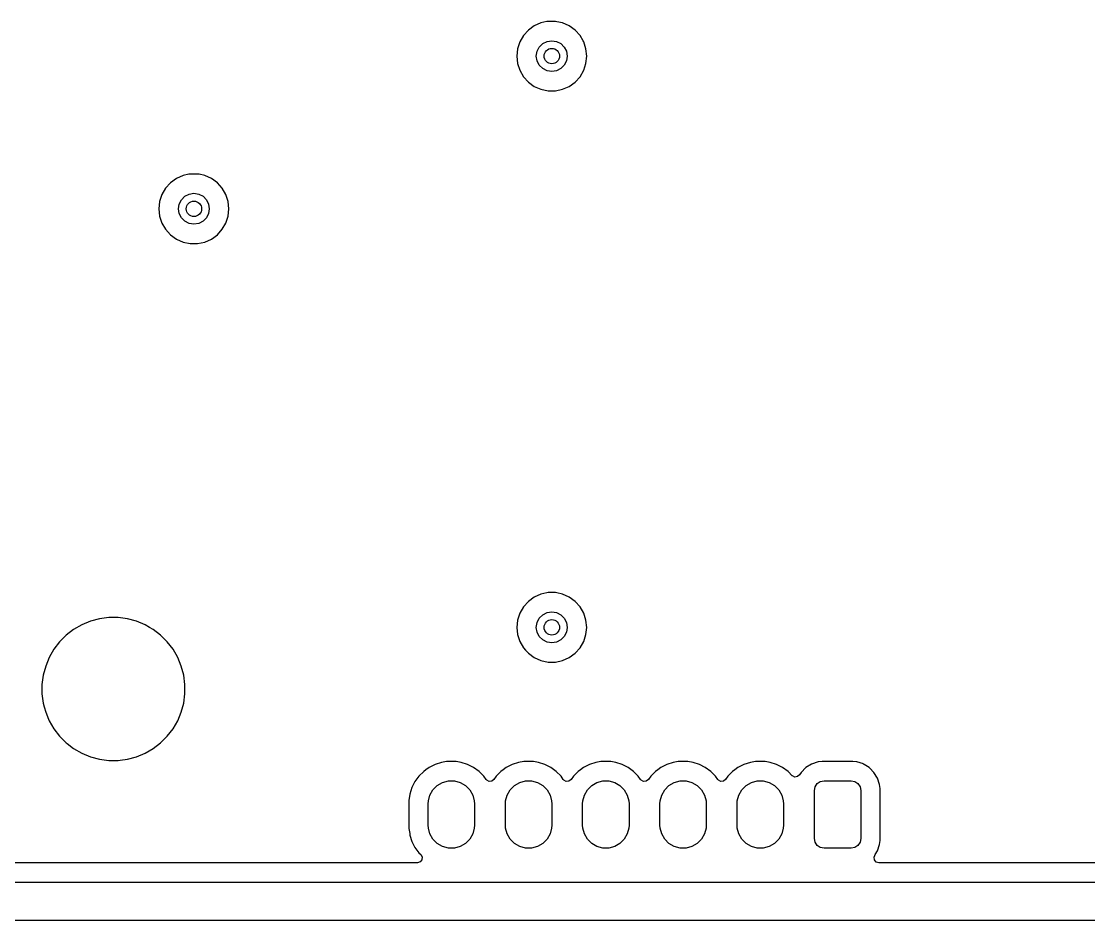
# Model space of a CAD drawing. Extents: x 0.53 to 4.07, y -3.29 to -0.61.
# Drawn here: x 1.55 to 2.638, y -3.287 to -2.37 of the extents above; entities that cross this region are included whole.
import ezdxf

# ---------------------------------------------------------------- set-up
doc = ezdxf.new("R2010")
doc.units = 0
doc.header["$MEASUREMENT"] = 0
doc.layers.add('BLACK', color=7, linetype='CONTINUOUS')

msp = doc.modelspace()

# ---------------------------------------------------------------- linework, layer by layer
at = {"layer": 'BLACK', "linetype": 'CONTINUOUS'}
for p, q in [((2.0795, -2.3716), (2.0727, -2.3746)), ((2.0855, -2.3703), (2.0795, -2.3716)), ((2.0795, -2.3716), (2.0795, -2.3716)), ((2.0868, -2.3701), (2.0855, -2.3703)), ((2.0943, -2.3701), (2.0868, -2.3701)), ((2.0958, -2.3704), (2.0943, -2.3701)), ((2.1016, -2.3716), (2.0958, -2.3704)), ((2.1084, -2.3746), (2.1016, -2.3716)), ((2.1016, -2.3716), (2.1016, -2.3716)), ((2.0667, -2.379), (2.0617, -2.3846)), ((2.0727, -2.3746), (2.0667, -2.379)), ((2.0727, -2.3746), (2.0727, -2.3746)), ((2.1144, -2.379), (2.1084, -2.3746)), ((2.1084, -2.3746), (2.1084, -2.3746)), ((2.1194, -2.3846), (2.1144, -2.379)), ((2.1144, -2.379), (2.1144, -2.379)), ((2.058, -2.391), (2.0557, -2.3981)), ((2.0617, -2.3846), (2.058, -2.391)), ((2.058, -2.391), (2.058, -2.391)), ((2.0778, -2.3963), (2.0813, -2.3928)), ((2.0813, -2.3928), (2.0857, -2.3905)), ((2.0857, -2.3905), (2.0906, -2.3898)), ((2.0906, -2.3898), (2.0954, -2.3905)), ((2.0954, -2.3905), (2.0998, -2.3928)), ((2.0998, -2.3928), (2.1033, -2.3963)), ((2.1224, -2.3898), (2.1194, -2.3846)), ((2.1231, -2.391), (2.1224, -2.3898)), ((2.1254, -2.3981), (2.1231, -2.391)), ((2.0557, -2.3981), (2.0549, -2.4055)), ((2.0557, -2.3981), (2.0557, -2.3981)), ((2.0748, -2.4055), (2.0756, -2.4006)), ((2.0756, -2.4006), (2.0778, -2.3963)), ((2.1033, -2.3963), (2.1055, -2.4006)), ((2.1055, -2.4006), (2.1063, -2.4055)), ((2.1262, -2.4055), (2.1254, -2.3981)), ((2.0549, -2.4055), (2.0557, -2.4129)), ((2.0557, -2.4129), (2.0557, -2.4129)), ((2.0557, -2.4129), (2.058, -2.42)), ((2.0756, -2.4104), (2.0748, -2.4055)), ((2.0778, -2.4148), (2.0756, -2.4104)), ((2.0813, -2.4183), (2.0778, -2.4148)), ((2.1033, -2.4148), (2.0998, -2.4183)), ((2.1055, -2.4104), (2.1033, -2.4148)), ((2.1063, -2.4055), (2.1055, -2.4104)), ((2.1231, -2.42), (2.1254, -2.4129)), ((2.1254, -2.4129), (2.1262, -2.4055)), ((2.058, -2.42), (2.058, -2.42)), ((2.058, -2.42), (2.0617, -2.4265)), ((2.0617, -2.4265), (2.0667, -2.432)), ((2.0857, -2.4205), (2.0813, -2.4183)), ((2.0906, -2.4213), (2.0857, -2.4205)), ((2.0954, -2.4205), (2.0906, -2.4213)), ((2.0998, -2.4183), (2.0954, -2.4205)), ((2.1144, -2.432), (2.1194, -2.4265)), ((2.1194, -2.4265), (2.1231, -2.42)), ((2.0667, -2.432), (2.0727, -2.4364)), ((2.0727, -2.4364), (2.0727, -2.4364)), ((2.0727, -2.4364), (2.0795, -2.4394)), ((2.1016, -2.4394), (2.1084, -2.4364)), ((2.1084, -2.4364), (2.1144, -2.432)), ((2.0795, -2.4394), (2.0795, -2.4394)), ((2.0795, -2.4394), (2.0868, -2.441)), ((2.0868, -2.441), (2.0868, -2.441)), ((2.0868, -2.441), (2.0943, -2.441)), ((2.0943, -2.441), (2.1016, -2.4394)), ((2.0943, -2.441), (2.0943, -2.441)), ((1.7018, -2.5348), (1.6969, -2.5403)), ((1.7079, -2.5304), (1.7018, -2.5348)), ((1.7147, -2.5274), (1.7079, -2.5304)), ((1.7079, -2.5304), (1.7079, -2.5304)), ((1.7207, -2.5261), (1.7147, -2.5274)), ((1.7147, -2.5274), (1.7147, -2.5274)), ((1.722, -2.5258), (1.7207, -2.5261)), ((1.7294, -2.5258), (1.722, -2.5258)), ((1.731, -2.5261), (1.7294, -2.5258)), ((1.7367, -2.5274), (1.731, -2.5261)), ((1.7435, -2.5304), (1.7367, -2.5274)), ((1.7367, -2.5274), (1.7367, -2.5274)), ((1.7496, -2.5348), (1.7435, -2.5304)), ((1.7435, -2.5304), (1.7435, -2.5304)), ((1.7545, -2.5403), (1.7496, -2.5348)), ((1.7496, -2.5348), (1.7496, -2.5348)), ((1.6969, -2.5403), (1.6931, -2.5468)), ((1.7208, -2.5463), (1.7257, -2.5455)), ((1.7257, -2.5455), (1.7306, -2.5463)), ((1.7583, -2.5468), (1.7545, -2.5403)), ((1.6908, -2.5539), (1.6901, -2.5613)), ((1.6931, -2.5468), (1.6908, -2.5539)), ((1.6908, -2.5539), (1.6908, -2.5539)), ((1.6931, -2.5468), (1.6931, -2.5468)), ((1.71, -2.5613), (1.7107, -2.5564)), ((1.7107, -2.5564), (1.713, -2.552)), ((1.713, -2.552), (1.7164, -2.5485)), ((1.7164, -2.5485), (1.7208, -2.5463)), ((1.7306, -2.5463), (1.735, -2.5485)), ((1.735, -2.5485), (1.7384, -2.552)), ((1.7384, -2.552), (1.7407, -2.5564)), ((1.7407, -2.5564), (1.7414, -2.5613)), ((1.7606, -2.5539), (1.7583, -2.5468)), ((1.7613, -2.5613), (1.7606, -2.5539)), ((1.6901, -2.5613), (1.6908, -2.5687)), ((1.7107, -2.5661), (1.71, -2.5613)), ((1.713, -2.5705), (1.7107, -2.5661)), ((1.7407, -2.5661), (1.7384, -2.5705)), ((1.7414, -2.5613), (1.7407, -2.5661)), ((1.7606, -2.5687), (1.7613, -2.5613)), ((1.6908, -2.5687), (1.6908, -2.5687)), ((1.6908, -2.5687), (1.6931, -2.5758)), ((1.6931, -2.5758), (1.6931, -2.5758)), ((1.6931, -2.5758), (1.6969, -2.5822)), ((1.7164, -2.574), (1.713, -2.5705)), ((1.7208, -2.5762), (1.7164, -2.574)), ((1.7257, -2.577), (1.7208, -2.5762)), ((1.7306, -2.5762), (1.7257, -2.577)), ((1.735, -2.574), (1.7306, -2.5762)), ((1.7384, -2.5705), (1.735, -2.574)), ((1.7545, -2.5822), (1.7583, -2.5758)), ((1.7583, -2.5758), (1.7606, -2.5687)), ((1.6969, -2.5822), (1.7018, -2.5878)), ((1.7018, -2.5878), (1.7079, -2.5921)), ((1.7435, -2.5921), (1.7496, -2.5878)), ((1.7496, -2.5878), (1.7545, -2.5822)), ((1.7079, -2.5921), (1.7079, -2.5921)), ((1.7079, -2.5921), (1.7147, -2.5952)), ((1.7147, -2.5952), (1.7147, -2.5952)), ((1.7147, -2.5952), (1.722, -2.5967)), ((1.722, -2.5967), (1.722, -2.5967)), ((1.722, -2.5967), (1.7294, -2.5967)), ((1.7294, -2.5967), (1.7367, -2.5952)), ((1.7294, -2.5967), (1.7294, -2.5967)), ((1.7367, -2.5952), (1.7435, -2.5921)), ((2.0727, -2.9573), (2.0667, -2.9617)), ((2.0795, -2.9543), (2.0727, -2.9573)), ((2.0727, -2.9573), (2.0727, -2.9573)), ((2.0855, -2.953), (2.0795, -2.9543)), ((2.0795, -2.9543), (2.0795, -2.9543)), ((2.0868, -2.9527), (2.0855, -2.953)), ((2.0943, -2.9527), (2.0868, -2.9527)), ((2.0958, -2.9531), (2.0943, -2.9527)), ((2.1016, -2.9543), (2.0958, -2.9531)), ((2.1084, -2.9573), (2.1016, -2.9543)), ((2.1016, -2.9543), (2.1016, -2.9543)), ((2.1144, -2.9617), (2.1084, -2.9573)), ((2.1084, -2.9573), (2.1084, -2.9573)), ((2.0617, -2.9672), (2.058, -2.9737)), ((2.0667, -2.9617), (2.0617, -2.9672)), ((2.1194, -2.9672), (2.1144, -2.9617)), ((2.1144, -2.9617), (2.1144, -2.9617)), ((2.1231, -2.9737), (2.1194, -2.9672)), ((1.6295, -2.9796), (1.6202, -2.982)), ((1.6389, -2.9783), (1.6295, -2.9796)), ((1.6485, -2.9783), (1.6389, -2.9783)), ((1.6389, -2.9783), (1.6389, -2.9783)), ((1.6579, -2.9796), (1.6485, -2.9783)), ((1.6485, -2.9783), (1.6485, -2.9783)), ((1.6672, -2.982), (1.6579, -2.9796)), ((2.0557, -2.9808), (2.0549, -2.9882)), ((2.058, -2.9737), (2.0557, -2.9808)), ((2.0557, -2.9808), (2.0557, -2.9808)), ((2.058, -2.9737), (2.058, -2.9737)), ((2.0756, -2.9833), (2.0778, -2.9789)), ((2.0778, -2.9789), (2.0813, -2.9754)), ((2.0813, -2.9754), (2.0857, -2.9732)), ((2.0857, -2.9732), (2.0906, -2.9724)), ((2.0906, -2.9724), (2.0954, -2.9732)), ((2.0954, -2.9732), (2.0998, -2.9754)), ((2.0998, -2.9754), (2.1033, -2.9789)), ((2.1033, -2.9789), (2.1055, -2.9833)), ((2.1254, -2.9808), (2.1231, -2.9737)), ((2.1262, -2.9882), (2.1254, -2.9808)), ((1.6031, -2.9905), (1.5956, -2.9963)), ((1.6114, -2.9857), (1.6031, -2.9905)), ((1.6202, -2.982), (1.6114, -2.9857)), ((1.6114, -2.9857), (1.6114, -2.9857)), ((1.676, -2.9857), (1.6672, -2.982)), ((1.6803, -2.9882), (1.676, -2.9857)), ((1.676, -2.9857), (1.676, -2.9857)), ((1.6843, -2.9905), (1.6803, -2.9882)), ((1.6918, -2.9963), (1.6843, -2.9905)), ((1.6843, -2.9905), (1.6843, -2.9905)), ((1.6843, -2.9905), (1.6843, -2.9905)), ((2.0549, -2.9882), (2.0557, -2.9956)), ((2.0748, -2.9882), (2.0756, -2.9833)), ((2.0756, -2.9931), (2.0748, -2.9882)), ((2.1055, -2.9833), (2.1063, -2.9882)), ((2.1063, -2.9882), (2.1055, -2.9931)), ((2.1254, -2.9956), (2.1262, -2.9882)), ((1.5888, -3.003), (1.583, -3.0106)), ((1.5956, -2.9963), (1.5888, -3.003)), ((1.5888, -3.003), (1.5888, -3.003)), ((1.5956, -2.9963), (1.5956, -2.9963)), ((1.6986, -3.003), (1.6918, -2.9963)), ((1.6918, -2.9963), (1.6918, -2.9963)), ((1.7044, -3.0106), (1.6986, -3.003)), ((1.6986, -3.003), (1.6986, -3.003)), ((2.0557, -2.9956), (2.0557, -2.9956)), ((2.0557, -2.9956), (2.058, -3.0027)), ((2.058, -3.0027), (2.058, -3.0027)), ((2.058, -3.0027), (2.0617, -3.0091)), ((2.0778, -2.9974), (2.0756, -2.9931)), ((2.0813, -3.0009), (2.0778, -2.9974)), ((2.0857, -3.0032), (2.0813, -3.0009)), ((2.0906, -3.0039), (2.0857, -3.0032)), ((2.0954, -3.0032), (2.0906, -3.0039)), ((2.0998, -3.0009), (2.0954, -3.0032)), ((2.1033, -2.9974), (2.0998, -3.0009)), ((2.1055, -2.9931), (2.1033, -2.9974)), ((2.1194, -3.0091), (2.1231, -3.0027)), ((2.1231, -3.0027), (2.1254, -2.9956)), ((1.583, -3.0106), (1.5782, -3.0189)), ((1.7092, -3.0189), (1.7044, -3.0106)), ((2.0617, -3.0091), (2.0637, -3.0114)), ((2.0637, -3.0114), (2.0667, -3.0147)), ((2.1144, -3.0147), (2.1194, -3.0091)), ((1.5782, -3.0189), (1.5746, -3.0277)), ((1.5782, -3.0189), (1.5782, -3.0189)), ((1.7128, -3.0277), (1.7092, -3.0189)), ((2.0667, -3.0147), (2.0727, -3.0191)), ((2.0727, -3.0191), (2.0727, -3.0191)), ((2.0727, -3.0191), (2.0795, -3.0221)), ((2.0795, -3.0221), (2.0795, -3.0221)), ((2.0795, -3.0221), (2.0868, -3.0236)), ((2.0868, -3.0236), (2.0868, -3.0236)), ((2.0868, -3.0236), (2.0943, -3.0236)), ((2.0943, -3.0236), (2.1016, -3.0221)), ((2.0943, -3.0236), (2.0943, -3.0236)), ((2.1016, -3.0221), (2.1084, -3.0191)), ((2.1084, -3.0191), (2.1144, -3.0147)), ((1.5746, -3.0277), (1.5721, -3.0369)), ((1.7153, -3.0369), (1.7128, -3.0277)), ((1.5721, -3.0369), (1.5708, -3.0464)), ((1.5708, -3.0464), (1.5708, -3.056)), ((1.7166, -3.0464), (1.7153, -3.0369)), ((1.7166, -3.056), (1.7166, -3.0464)), ((1.5708, -3.056), (1.5718, -3.063)), ((1.7153, -3.0654), (1.7166, -3.056)), ((1.5718, -3.063), (1.5721, -3.0654)), ((1.5721, -3.0654), (1.5731, -3.0692)), ((1.7128, -3.0746), (1.7153, -3.0654)), ((1.5731, -3.0692), (1.5746, -3.0746)), ((1.5746, -3.0746), (1.5776, -3.0819)), ((1.7092, -3.0835), (1.7128, -3.0746)), ((1.5776, -3.0819), (1.5782, -3.0835)), ((1.5782, -3.0835), (1.583, -3.0917)), ((1.7044, -3.0917), (1.7092, -3.0835)), ((1.583, -3.0917), (1.583, -3.0917)), ((1.583, -3.0917), (1.583, -3.0917)), ((1.583, -3.0917), (1.5888, -3.0993)), ((1.5888, -3.0993), (1.5888, -3.0993)), ((1.5888, -3.0993), (1.5956, -3.1061)), ((1.6918, -3.1061), (1.6986, -3.0993)), ((1.6986, -3.0993), (1.7044, -3.0917)), ((1.5956, -3.1061), (1.5956, -3.1061)), ((1.5956, -3.1061), (1.5964, -3.1068)), ((1.5964, -3.1068), (1.6031, -3.1119)), ((1.6031, -3.1119), (1.6114, -3.1167)), ((1.676, -3.1167), (1.6843, -3.1119)), ((1.6843, -3.1119), (1.6918, -3.1061)), ((1.6114, -3.1167), (1.6202, -3.1203)), ((1.6202, -3.1203), (1.6295, -3.1228)), ((1.6295, -3.1228), (1.6366, -3.1237)), ((1.6504, -3.1238), (1.6579, -3.1228)), ((1.6579, -3.1228), (1.6672, -3.1203)), ((1.6672, -3.1203), (1.676, -3.1167)), ((1.6366, -3.1237), (1.6389, -3.124)), ((1.6389, -3.124), (1.6389, -3.124)), ((1.6389, -3.124), (1.6485, -3.124)), ((1.6485, -3.124), (1.6504, -3.1238)), ((1.9623, -3.1335), (1.96, -3.1353)), ((1.9655, -3.1313), (1.9623, -3.1335)), ((1.9716, -3.1282), (1.9655, -3.1313)), ((1.978, -3.126), (1.9716, -3.1282)), ((1.9832, -3.1252), (1.978, -3.126)), ((1.9848, -3.125), (1.9832, -3.1252)), ((1.9916, -3.125), (1.9848, -3.125)), ((1.9932, -3.1252), (1.9916, -3.125)), ((1.9983, -3.126), (1.9932, -3.1252)), ((2.0048, -3.1282), (1.9983, -3.126)), ((1.9983, -3.126), (1.9983, -3.126)), ((1.9983, -3.126), (1.9983, -3.126)), ((2.0109, -3.1313), (2.0048, -3.1282)), ((2.0164, -3.1353), (2.0109, -3.1313)), ((2.0411, -3.1335), (2.0387, -3.1353)), ((2.0442, -3.1313), (2.0411, -3.1335)), ((2.0503, -3.1282), (2.0442, -3.1313)), ((2.0568, -3.126), (2.0503, -3.1282)), ((2.062, -3.1252), (2.0568, -3.126)), ((2.0635, -3.125), (2.062, -3.1252)), ((2.0703, -3.125), (2.0635, -3.125)), ((2.0719, -3.1252), (2.0703, -3.125)), ((2.0771, -3.126), (2.0719, -3.1252)), ((2.0836, -3.1282), (2.0771, -3.126)), ((2.0771, -3.126), (2.0771, -3.126)), ((2.0771, -3.126), (2.0771, -3.126)), ((2.0896, -3.1313), (2.0836, -3.1282)), ((2.0952, -3.1353), (2.0896, -3.1313)), ((2.1198, -3.1335), (2.1174, -3.1353)), ((2.123, -3.1313), (2.1198, -3.1335)), ((2.129, -3.1282), (2.123, -3.1313)), ((2.1355, -3.126), (2.129, -3.1282)), ((2.1407, -3.1252), (2.1355, -3.126)), ((2.1423, -3.125), (2.1407, -3.1252)), ((2.1491, -3.125), (2.1423, -3.125)), ((2.1506, -3.1252), (2.1491, -3.125)), ((2.1558, -3.126), (2.1506, -3.1252)), ((2.1623, -3.1282), (2.1558, -3.126)), ((2.1558, -3.126), (2.1558, -3.126)), ((2.1558, -3.126), (2.1558, -3.126)), ((2.1684, -3.1313), (2.1623, -3.1282)), ((2.1739, -3.1353), (2.1684, -3.1313)), ((2.1986, -3.1335), (2.1962, -3.1353)), ((2.2017, -3.1313), (2.1986, -3.1335)), ((2.2078, -3.1282), (2.2017, -3.1313)), ((2.2143, -3.126), (2.2078, -3.1282)), ((2.2194, -3.1252), (2.2143, -3.126)), ((2.221, -3.125), (2.2194, -3.1252)), ((2.2278, -3.125), (2.221, -3.125)), ((2.2294, -3.1252), (2.2278, -3.125)), ((2.2346, -3.126), (2.2294, -3.1252)), ((2.241, -3.1282), (2.2346, -3.126)), ((2.2346, -3.126), (2.2346, -3.126)), ((2.2346, -3.126), (2.2346, -3.126)), ((2.2471, -3.1313), (2.241, -3.1282)), ((2.2526, -3.1353), (2.2471, -3.1313)), ((2.2773, -3.1335), (2.2749, -3.1353)), ((2.2804, -3.1313), (2.2773, -3.1335)), ((2.2865, -3.1282), (2.2804, -3.1313)), ((2.293, -3.126), (2.2865, -3.1282)), ((2.2982, -3.1252), (2.293, -3.126)), ((2.2997, -3.125), (2.2982, -3.1252)), ((2.3066, -3.125), (2.2997, -3.125)), ((2.3081, -3.1252), (2.3066, -3.125)), ((2.3133, -3.126), (2.3081, -3.1252)), ((2.3198, -3.1282), (2.3133, -3.126)), ((2.3133, -3.126), (2.3133, -3.126)), ((2.3133, -3.126), (2.3133, -3.126)), ((2.3259, -3.1313), (2.3198, -3.1282)), ((2.3314, -3.1353), (2.3259, -3.1313)), ((2.3497, -3.1312), (2.3448, -3.1361)), ((2.3555, -3.1276), (2.3497, -3.1312)), ((2.3621, -3.1254), (2.3555, -3.1276)), ((2.3555, -3.1276), (2.3555, -3.1276)), ((2.3661, -3.125), (2.3621, -3.1254)), ((2.3621, -3.1254), (2.3621, -3.1254)), ((2.3976, -3.125), (2.3661, -3.125)), ((2.3661, -3.125), (2.3661, -3.125)), ((2.4017, -3.1254), (2.3976, -3.125)), ((2.4082, -3.1275), (2.4017, -3.1254)), ((2.4017, -3.1254), (2.4017, -3.1254)), ((2.4082, -3.1276), (2.4082, -3.1275)), ((2.4092, -3.1282), (2.4082, -3.1276)), ((2.4082, -3.1276), (2.4082, -3.1276)), ((2.4141, -3.1312), (2.4092, -3.1282)), ((2.4148, -3.1319), (2.4141, -3.1312)), ((2.419, -3.1361), (2.4148, -3.1319)), ((1.9551, -3.1401), (1.9511, -3.1456)), ((1.96, -3.1353), (1.9551, -3.1401)), ((1.9551, -3.1401), (1.9551, -3.1401)), ((1.9551, -3.1401), (1.9551, -3.1401)), ((1.9551, -3.1401), (1.9551, -3.1401)), ((1.96, -3.1353), (1.96, -3.1353)), ((1.96, -3.1353), (1.96, -3.1353)), ((2.0212, -3.1401), (2.0164, -3.1353)), ((2.0236, -3.1433), (2.0212, -3.1401)), ((2.0212, -3.1401), (2.0212, -3.1401)), ((2.0242, -3.144), (2.0236, -3.1433)), ((2.0266, -3.1453), (2.0242, -3.144)), ((2.0315, -3.1433), (2.0293, -3.145)), ((2.0339, -3.1401), (2.0315, -3.1433)), ((2.0387, -3.1353), (2.0339, -3.1401)), ((2.0339, -3.1401), (2.0339, -3.1401)), ((2.0387, -3.1353), (2.0387, -3.1353)), ((2.0387, -3.1353), (2.0387, -3.1353)), ((2.1, -3.1401), (2.0952, -3.1353)), ((2.1023, -3.1433), (2.1, -3.1401)), ((2.1, -3.1401), (2.1, -3.1401)), ((2.1029, -3.144), (2.1023, -3.1433)), ((2.1053, -3.1453), (2.1029, -3.144)), ((2.1102, -3.1433), (2.1081, -3.145)), ((2.1126, -3.1401), (2.1102, -3.1433)), ((2.1174, -3.1353), (2.1126, -3.1401)), ((2.1126, -3.1401), (2.1126, -3.1401)), ((2.1174, -3.1353), (2.1174, -3.1353)), ((2.1174, -3.1353), (2.1174, -3.1353)), ((2.1787, -3.1401), (2.1739, -3.1353)), ((2.1811, -3.1433), (2.1787, -3.1401)), ((2.1787, -3.1401), (2.1787, -3.1401)), ((2.1816, -3.144), (2.1811, -3.1433)), ((2.1841, -3.1453), (2.1816, -3.144)), ((2.189, -3.1433), (2.1868, -3.145)), ((2.1914, -3.1401), (2.189, -3.1433)), ((2.1962, -3.1353), (2.1914, -3.1401)), ((2.1914, -3.1401), (2.1914, -3.1401)), ((2.1962, -3.1353), (2.1962, -3.1353)), ((2.1962, -3.1353), (2.1962, -3.1353)), ((2.2575, -3.1401), (2.2526, -3.1353)), ((2.2598, -3.1433), (2.2575, -3.1401)), ((2.2575, -3.1401), (2.2575, -3.1401)), ((2.2604, -3.144), (2.2598, -3.1433)), ((2.2628, -3.1453), (2.2604, -3.144)), ((2.2677, -3.1433), (2.2656, -3.145)), ((2.2701, -3.1401), (2.2677, -3.1433)), ((2.2749, -3.1353), (2.2701, -3.1401)), ((2.2701, -3.1401), (2.2701, -3.1401)), ((2.2749, -3.1353), (2.2749, -3.1353)), ((2.2749, -3.1353), (2.2749, -3.1353)), ((2.3356, -3.1395), (2.3314, -3.1353)), ((2.3314, -3.1353), (2.3314, -3.1353)), ((2.3359, -3.1398), (2.3356, -3.1395)), ((2.3385, -3.1409), (2.3359, -3.1398)), ((2.3412, -3.1404), (2.3385, -3.1409)), ((2.3432, -3.1386), (2.3412, -3.1404)), ((2.3448, -3.1361), (2.3432, -3.1386)), ((2.4226, -3.142), (2.419, -3.1361)), ((2.4248, -3.1485), (2.4226, -3.142)), ((1.948, -3.1517), (1.9459, -3.1582)), ((1.9511, -3.1456), (1.948, -3.1517)), ((1.9664, -3.1593), (1.9694, -3.1539)), ((1.9694, -3.1539), (1.9738, -3.1496)), ((1.9738, -3.1496), (1.9791, -3.1465)), ((1.9791, -3.1465), (1.9851, -3.1449)), ((1.9851, -3.1449), (1.9913, -3.1449)), ((1.9913, -3.1449), (1.9972, -3.1465)), ((1.9972, -3.1465), (2.0026, -3.1496)), ((2.0026, -3.1496), (2.0069, -3.1539)), ((2.0069, -3.1539), (2.01, -3.1593)), ((2.0293, -3.145), (2.0266, -3.1453)), ((2.0451, -3.1593), (2.0482, -3.1539)), ((2.0482, -3.1539), (2.0525, -3.1496)), ((2.0525, -3.1496), (2.0579, -3.1465)), ((2.0579, -3.1465), (2.0638, -3.1449)), ((2.0638, -3.1449), (2.07, -3.1449)), ((2.07, -3.1449), (2.076, -3.1465)), ((2.076, -3.1465), (2.0813, -3.1496)), ((2.0813, -3.1496), (2.0857, -3.1539)), ((2.0857, -3.1539), (2.0888, -3.1593)), ((2.1081, -3.145), (2.1053, -3.1453)), ((2.1238, -3.1593), (2.1269, -3.1539)), ((2.1269, -3.1539), (2.1313, -3.1496)), ((2.1313, -3.1496), (2.1366, -3.1465)), ((2.1366, -3.1465), (2.1426, -3.1449)), ((2.1426, -3.1449), (2.1488, -3.1449)), ((2.1488, -3.1449), (2.1547, -3.1465)), ((2.1547, -3.1465), (2.16, -3.1496)), ((2.16, -3.1496), (2.1644, -3.1539)), ((2.1644, -3.1539), (2.1675, -3.1593)), ((2.1868, -3.145), (2.1841, -3.1453)), ((2.2026, -3.1593), (2.2057, -3.1539)), ((2.2057, -3.1539), (2.21, -3.1496)), ((2.21, -3.1496), (2.2154, -3.1465)), ((2.2154, -3.1465), (2.2213, -3.1449)), ((2.2213, -3.1449), (2.2275, -3.1449)), ((2.2275, -3.1449), (2.2334, -3.1465)), ((2.2334, -3.1465), (2.2388, -3.1496)), ((2.2388, -3.1496), (2.2432, -3.1539)), ((2.2432, -3.1539), (2.2462, -3.1593)), ((2.2656, -3.145), (2.2628, -3.1453)), ((2.2813, -3.1593), (2.2844, -3.1539)), ((2.2844, -3.1539), (2.2888, -3.1496)), ((2.2888, -3.1496), (2.2941, -3.1465)), ((2.2941, -3.1465), (2.3001, -3.1449)), ((2.3001, -3.1449), (2.3062, -3.1449)), ((2.3062, -3.1449), (2.3122, -3.1465)), ((2.3122, -3.1465), (2.3175, -3.1496)), ((2.3175, -3.1496), (2.3219, -3.1539)), ((2.3219, -3.1539), (2.325, -3.1593)), ((2.3583, -3.1545), (2.359, -3.1508)), ((2.3583, -3.2037), (2.3583, -3.1545)), ((2.359, -3.1508), (2.3612, -3.1476)), ((2.3612, -3.1476), (2.3643, -3.1454)), ((2.3643, -3.1454), (2.3681, -3.1447)), ((2.3681, -3.1447), (2.3957, -3.1447)), ((2.3957, -3.1447), (2.3994, -3.1454)), ((2.3994, -3.1454), (2.4026, -3.1476)), ((2.4026, -3.1476), (2.4048, -3.1508)), ((2.4048, -3.1508), (2.4055, -3.1545)), ((2.4055, -3.1545), (2.4055, -3.2037)), ((2.4252, -3.1526), (2.4248, -3.1485)), ((2.4252, -3.2057), (2.4252, -3.1526)), ((1.9459, -3.1582), (1.9449, -3.1649)), ((1.9449, -3.1649), (1.9449, -3.1934)), ((1.9646, -3.1683), (1.9648, -3.1652)), ((1.9648, -3.1652), (1.9664, -3.1593)), ((2.01, -3.1593), (2.0116, -3.1652)), ((2.0116, -3.1652), (2.0118, -3.1683)), ((2.0433, -3.1683), (2.0435, -3.1652)), ((2.0435, -3.1652), (2.0451, -3.1593)), ((2.0888, -3.1593), (2.0903, -3.1652)), ((2.0903, -3.1652), (2.0906, -3.1683)), ((2.122, -3.1683), (2.1222, -3.1652)), ((2.1222, -3.1652), (2.1238, -3.1593)), ((2.1675, -3.1593), (2.1691, -3.1652)), ((2.1691, -3.1652), (2.1693, -3.1683)), ((2.2008, -3.1683), (2.201, -3.1652)), ((2.201, -3.1652), (2.2026, -3.1593)), ((2.2462, -3.1593), (2.2478, -3.1652)), ((2.2478, -3.1652), (2.248, -3.1683)), ((2.2795, -3.1683), (2.2797, -3.1652)), ((2.2797, -3.1652), (2.2813, -3.1593)), ((2.325, -3.1593), (2.3266, -3.1652)), ((2.3266, -3.1652), (2.3268, -3.1683)), ((1.9646, -3.19), (1.9646, -3.1683)), ((2.0118, -3.1683), (2.0118, -3.19)), ((2.0433, -3.19), (2.0433, -3.1683)), ((2.0906, -3.1683), (2.0906, -3.19)), ((2.122, -3.19), (2.122, -3.1683)), ((2.1693, -3.1683), (2.1693, -3.19)), ((2.2008, -3.19), (2.2008, -3.1683)), ((2.248, -3.1683), (2.248, -3.19)), ((2.2795, -3.19), (2.2795, -3.1683)), ((2.3268, -3.1683), (2.3268, -3.19)), ((1.9449, -3.1934), (1.9457, -3.1986)), ((1.9457, -3.1986), (1.9459, -3.2001)), ((1.9648, -3.193), (1.9646, -3.19)), ((1.9664, -3.199), (1.9648, -3.193)), ((1.9694, -3.2043), (1.9664, -3.199)), ((2.01, -3.199), (2.0069, -3.2043)), ((2.0116, -3.193), (2.01, -3.199)), ((2.0118, -3.19), (2.0116, -3.193)), ((2.0435, -3.193), (2.0433, -3.19)), ((2.0451, -3.199), (2.0435, -3.193)), ((2.0482, -3.2043), (2.0451, -3.199)), ((2.0888, -3.199), (2.0857, -3.2043)), ((2.0903, -3.193), (2.0888, -3.199)), ((2.0906, -3.19), (2.0903, -3.193)), ((2.1222, -3.193), (2.122, -3.19)), ((2.1238, -3.199), (2.1222, -3.193)), ((2.1269, -3.2043), (2.1238, -3.199)), ((2.1675, -3.199), (2.1644, -3.2043)), ((2.1691, -3.193), (2.1675, -3.199)), ((2.1693, -3.19), (2.1691, -3.193)), ((2.201, -3.193), (2.2008, -3.19)), ((2.2026, -3.199), (2.201, -3.193)), ((2.2057, -3.2043), (2.2026, -3.199)), ((2.2462, -3.199), (2.2432, -3.2043)), ((2.2478, -3.193), (2.2462, -3.199)), ((2.248, -3.19), (2.2478, -3.193)), ((2.2797, -3.193), (2.2795, -3.19)), ((2.2813, -3.199), (2.2797, -3.193)), ((2.2844, -3.2043), (2.2813, -3.199)), ((2.325, -3.199), (2.3219, -3.2043)), ((2.3266, -3.193), (2.325, -3.199)), ((2.3268, -3.19), (2.3266, -3.193)), ((1.9459, -3.2001), (1.948, -3.2066)), ((1.948, -3.2066), (1.9511, -3.2127)), ((1.9738, -3.2087), (1.9694, -3.2043)), ((1.9791, -3.2118), (1.9738, -3.2087)), ((2.0026, -3.2087), (1.9972, -3.2118)), ((2.0069, -3.2043), (2.0026, -3.2087)), ((2.0525, -3.2087), (2.0482, -3.2043)), ((2.0579, -3.2118), (2.0525, -3.2087)), ((2.0813, -3.2087), (2.076, -3.2118)), ((2.0857, -3.2043), (2.0813, -3.2087)), ((2.1313, -3.2087), (2.1269, -3.2043)), ((2.1366, -3.2118), (2.1313, -3.2087)), ((2.16, -3.2087), (2.1547, -3.2118)), ((2.1644, -3.2043), (2.16, -3.2087)), ((2.21, -3.2087), (2.2057, -3.2043)), ((2.2154, -3.2118), (2.21, -3.2087)), ((2.2388, -3.2087), (2.2334, -3.2118)), ((2.2432, -3.2043), (2.2388, -3.2087)), ((2.2888, -3.2087), (2.2844, -3.2043)), ((2.2941, -3.2118), (2.2888, -3.2087)), ((2.3175, -3.2087), (2.3122, -3.2118)), ((2.3219, -3.2043), (2.3175, -3.2087)), ((2.359, -3.2075), (2.3583, -3.2037)), ((2.3612, -3.2107), (2.359, -3.2075)), ((2.4048, -3.2075), (2.4026, -3.2107)), ((2.4055, -3.2037), (2.4048, -3.2075)), ((2.4226, -3.2163), (2.4248, -3.2098)), ((2.4248, -3.2098), (2.4252, -3.2057)), ((1.9511, -3.2127), (1.9551, -3.2182)), ((1.9551, -3.2182), (1.9551, -3.2182)), ((1.9551, -3.2182), (1.9569, -3.22)), ((1.9569, -3.22), (1.9583, -3.2224)), ((1.9851, -3.2134), (1.9791, -3.2118)), ((1.9913, -3.2134), (1.9851, -3.2134)), ((1.9972, -3.2118), (1.9913, -3.2134)), ((2.0638, -3.2134), (2.0579, -3.2118)), ((2.07, -3.2134), (2.0638, -3.2134)), ((2.076, -3.2118), (2.07, -3.2134)), ((2.1426, -3.2134), (2.1366, -3.2118)), ((2.1488, -3.2134), (2.1426, -3.2134)), ((2.1547, -3.2118), (2.1488, -3.2134)), ((2.2213, -3.2134), (2.2154, -3.2118)), ((2.2275, -3.2134), (2.2213, -3.2134)), ((2.2334, -3.2118), (2.2275, -3.2134)), ((2.3001, -3.2134), (2.2941, -3.2118)), ((2.3062, -3.2134), (2.3001, -3.2134)), ((2.3122, -3.2118), (2.3062, -3.2134)), ((2.3643, -3.2128), (2.3612, -3.2107)), ((2.3681, -3.2136), (2.3643, -3.2128)), ((2.3957, -3.2136), (2.3681, -3.2136)), ((2.3994, -3.2128), (2.3957, -3.2136)), ((2.4026, -3.2107), (2.3994, -3.2128)), ((2.4198, -3.2209), (2.4204, -3.22)), ((2.4204, -3.22), (2.4226, -3.2163)), ((1.9535, -3.2283), (0.6286, -3.2283)), ((1.9538, -3.2283), (1.9535, -3.2283)), ((1.9564, -3.2274), (1.9538, -3.2283)), ((1.9581, -3.2252), (1.9564, -3.2274)), ((1.9583, -3.2224), (1.9581, -3.2252)), ((2.4191, -3.2228), (2.4198, -3.2209)), ((2.4195, -3.2255), (2.4191, -3.2228)), ((2.4213, -3.2276), (2.4195, -3.2255)), ((2.424, -3.2283), (2.4213, -3.2276)), ((2.8295, -3.2283), (2.424, -3.2283)), ((0.6184, -3.248), (3.5745, -3.248)), ((3.5827, -3.2874), (0.6102, -3.2874))]:
    msp.add_line(p, q, dxfattribs=at)
at = {"layer": 'BLACK'}
for centre in [(2.0906, -2.4055), (1.7257, -2.5613), (2.0906, -2.9882)]:
    msp.add_circle(centre, 0.00787, dxfattribs=at)

doc.saveas('drawing.dxf')
